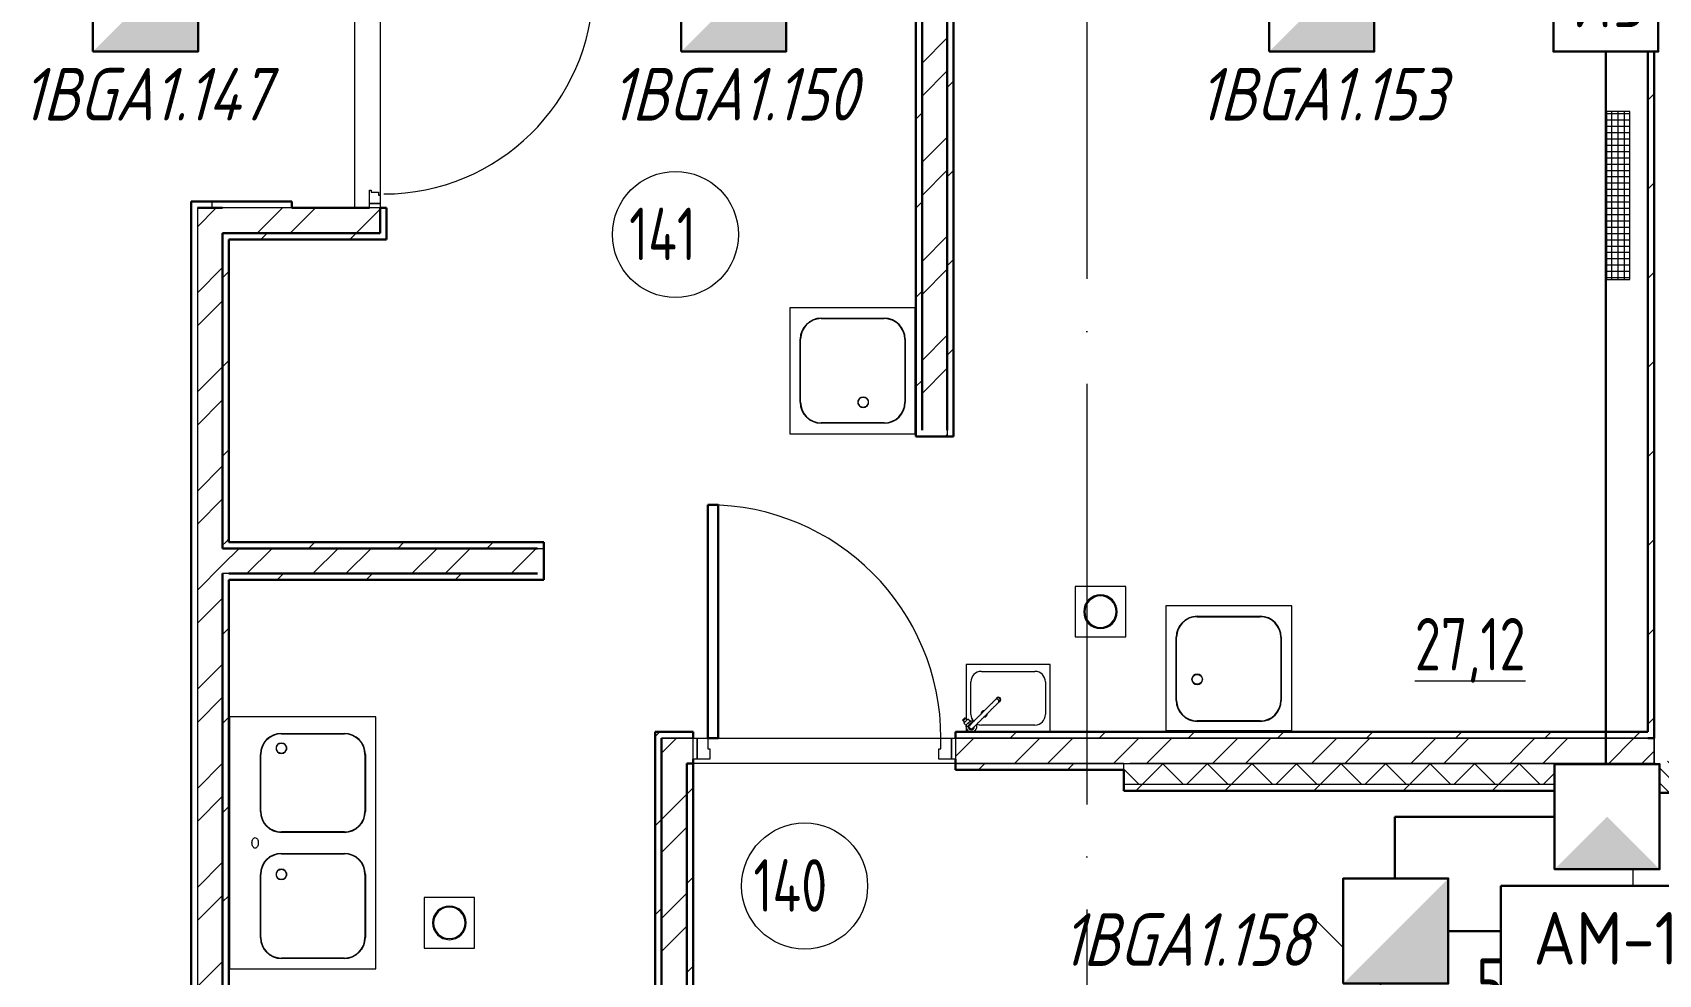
# Model space of a CAD drawing. Header units: millimetres. Extents: x -259793 to 1187961, y -549744 to 43070.
# Drawn here: x -12576 to -4835, y 21897 to 26378 of the extents above; entities that cross this region are included whole.
import ezdxf
from ezdxf.enums import TextEntityAlignment as Align

# ---------------------------------------------------------------- set-up
doc = ezdxf.new("R2010")
doc.units = ezdxf.units.MM
doc.linetypes.add('ADSK_Линия сетки', pattern=[25, 20, -2.5, 0, -2.5])
doc.linetypes.add('ADSK_Штриховая_ш2 п1_5', pattern=[4.5, 3, -1.5])
for name, color, linetype, lineweight in [('RC-Извещатели_охранные', 5, 'Continuous', 30), ('RC-Линии_связи-Адресные', 5, 'Continuous', 30), ('RC-Прочее_оборудование', 5, 'Continuous', 30), ('Двери', 252, 'Continuous', 9), ('лс', 5, 'Continuous', 30), ('Марки помещений', 252, 'Continuous', 20), ('Обобщенные модели', 252, 'Continuous', 18), ('Оборудование', 8, 'Continuous', 18), ('Оси', 252, 'Continuous', 9), ('Сантехника', 252, 'Continuous', 9), ('Стены внутренние', 7, 'Continuous', 18), ('Стены наружные', 7, 'Continuous', 18), ('Стены штриховка', 7, 'Continuous', 9)]:
    doc.layers.add(name, color=color, linetype=linetype, lineweight=lineweight)
doc.layers.add('RC-Позиционные_обозначения', color=7, linetype='Continuous')
doc.layers.add('Двери открывание', color=7, linetype='Continuous', lineweight=9, true_color=0xc0c0c0)
doc.styles.add('GOST Common_3', font='', dxfattribs={"height": 3.5})
doc.styles.add('ISOCPEUR', font='isocpeur.ttf', dxfattribs={"width": 0.9, "height": 350})
doc.styles.add('RubezhCAD', font='', dxfattribs={"oblique": 10})
doc.styles.get("Standard").update_dxf_attribs({"font": ''})
doc.styles.get('GOST Common_3').set_extended_font_data('GOST 2.304 type A')
doc.styles.get('RubezhCAD').set_extended_font_data('GOST type A')
doc.styles.get('Standard').set_extended_font_data('GOST type B')

# ---------------------------------------------------------------- blocks, each defined once
blk = doc.blocks.new('RC-UGO-IOZ-02')
at = {"layer": 'RC-Извещатели_охранные'}
blk.add_attdef('PSTN', text='', height=2.5, dxfattribs=at).set_placement((0.977, 2.603), align=Align.BOTTOM_LEFT)
blk.add_wipeout([(2.5, -2.5), (2.5, 2.5), (-2.5, 2.5), (-2.5, -2.5)]).dxf.layer = 'RC-Извещатели_охранные'
blk.add_wipeout([(-2.5, -2.5), (-2.5, 2.5), (2.5, 2.5), (2.5, -2.5)]).dxf.layer = 'RC-Извещатели_охранные'
h = blk.add_hatch(color=256, dxfattribs=at)
h.dxf.hatch_style = 1
h.paths.add_polyline_path([(2.5, -2.5), (2.5, 2.5), (0, 0), (-2.5, -2.5)])
blk.add_lwpolyline([(-2.5, -2.5), (2.5, -2.5), (2.5, 2.5), (-2.5, 2.5)], close=True, dxfattribs=at)
blk = doc.blocks.new('RC-UGO-IZ-01')
at = {"layer": 'RC-Прочее_оборудование'}
blk.add_point((2.5, 0), dxfattribs=at)
blk.add_attdef('PSTN', text='', height=2.5, dxfattribs=at).set_placement((5.664, 2.581), align=Align.BOTTOM_CENTER)
blk.add_wipeout([(2.493, -2.499), (-2.493, -2.499), (-2.493, 2.499), (2.493, 2.499)]).dxf.layer = 'RC-Прочее_оборудование'
blk.add_wipeout([(-2.493, -2.499), (-2.493, 2.499), (2.493, 2.499), (2.493, -2.499)]).dxf.layer = 'RC-Прочее_оборудование'
blk.add_lwpolyline([(-2.493, 2.499), (2.493, 2.499), (2.493, -2.499), (-2.493, -2.499), (-2.493, 2.499)], close=True, dxfattribs=at)
blk.add_lwpolyline([(-2.493, 2.499), (-2.487, 2.499)], dxfattribs=at)
blk.add_lwpolyline([(-2.493, 2.499), (-2.487, 2.499)], dxfattribs=at)
at = {"layer": 'RC-Прочее_оборудование', "ltscale": 100, "style": 'ISOCPEUR', "width": 0.9}
blk.add_text('ИЗ', height=2.5, dxfattribs=at).set_placement((0.145, -0.085), align=Align.MIDDLE)
blk = doc.blocks.new('RC-UGO-AM-01')
at = {"layer": 'RC-Прочее_оборудование'}
blk.add_point((0, 0), dxfattribs=at)
blk.add_attdef('PSTN', text='', height=2.5, dxfattribs=at).set_placement((2.323, 2.403), align=Align.BOTTOM_LEFT)
blk.add_wipeout([(4.993, 2.499), (4.993, -2.499), (-4.993, -2.499), (-4.987, 2.499)]).dxf.layer = 'RC-Прочее_оборудование'
blk.add_wipeout([(-4.993, -2.499), (-4.993, 2.499), (4.993, 2.499), (4.993, -2.499)]).dxf.layer = 'RC-Прочее_оборудование'
blk.add_lwpolyline([(-4.993, 2.499), (4.993, 2.499), (4.993, -2.499), (-4.993, -2.499), (-4.993, 2.499)], close=True, dxfattribs=at)
blk.add_lwpolyline([(-4.993, 2.499), (-4.987, 2.499)], dxfattribs=at)
blk.add_lwpolyline([(-4.993, 2.499), (-4.987, 2.499)], dxfattribs=at)
at = {"layer": 'RC-Прочее_оборудование', "ltscale": 100, "style": 'ISOCPEUR', "width": 0.9}
blk.add_text('АМ-1', height=2.5, dxfattribs=at).set_placement((0, 0), align=Align.MIDDLE)
blk = doc.blocks.new('RC-UGO-IOPPA-01')
at = {"layer": 'RC-Извещатели_охранные'}
blk.add_attdef('PSTN', text='', height=2.5, dxfattribs=at).set_placement((0.977, 2.603), align=Align.BOTTOM_LEFT)
blk.add_wipeout([(2.5, -2.5), (2.5, 2.5), (-2.5, 2.5), (-2.5, -2.5)]).dxf.layer = 'RC-Извещатели_охранные'
blk.add_wipeout([(-2.5, -2.5), (-2.5, 2.5), (2.5, 2.5), (2.5, -2.5)]).dxf.layer = 'RC-Извещатели_охранные'
h = blk.add_hatch(color=256, dxfattribs=at)
h.dxf.hatch_style = 1
h.paths.add_polyline_path([(2.5, -2.5), (2.5, 2.5), (0, 0)])
blk.add_lwpolyline([(-2.5, -2.5), (2.5, -2.5), (2.5, 2.5), (-2.5, 2.5)], close=True, dxfattribs=at)
blk = doc.blocks.new('1 этаж')
at = {"layer": 'Двери', "lineweight": 18, "true_color": 0x636466}
h = blk.add_hatch(dxfattribs=at)
h.set_pattern_fill('FP_2', color=251, angle=-90, style=0, pattern_type=2)
h.set_pattern_definition([(315, (-4580.8, 22276.27), (35.3553, 35.3553), [])])
h.paths.add_polyline_path([(-4855.8, 21391.3), (-4305.8, 21391.3), (-4305.8, 21541.3), (-4855.8, 21541.3)])
h.paths.add_polyline_path([(-4855.8, 22761.3), (-4305.8, 22761.3), (-4305.8, 22911.3), (-4855.8, 22911.3)])
at = {"layer": 'Оборудование', "lineweight": 9, "true_color": 0x636466}
h = blk.add_hatch(dxfattribs=at)
h.set_pattern_fill('FP_38', color=251, angle=90, style=0, pattern_type=2)
h.set_pattern_definition([(270, (-5026.697, 25602.598), (30, 3e-15), []), (2e-15, (-5026.697, 25602.598), (-8e-15, 30), [])])
h.paths.add_polyline_path([(-5058.1, 25202.6), (-4971.7, 25202.6), (-4971.7, 26002.6), (-5081.7, 26002.6), (-5081.7, 25202.6)])
at = {"layer": 'Двери', "color": 251, "true_color": 0x636466}
for p, q in [((-10970.8, 25628.3), (-10962.8, 25628.3)), ((-10970.8, 25564.3), (-10970.8, 25628.3)), ((-10962.8, 25628.3), (-10962.8, 25619.3)), ((-10970.8, 25564.3), (-10920.8, 25564.3)), ((-10970.8, 25544.3), (-10970.8, 25564.3)), ((-10920.8, 25564.3), (-10970.8, 25564.3)), ((-10962.8, 25619.3), (-10928.8, 25619.3)), ((-10928.8, 25619.3), (-10928.8, 25605.3)), ((-10928.8, 25605.3), (-10920.8, 25605.3)), ((-10920.8, 25605.3), (-10920.8, 25564.3)), ((-10920.8, 25564.3), (-10920.8, 25544.3)), ((-10920.8, 25544.3), (-10970.8, 25544.3)), ((-9430.8, 23021.3), (-9410.8, 23021.3)), ((-9430.8, 22921.3), (-9430.8, 23021.3)), ((-9410.8, 23021.3), (-9360.8, 23021.3)), ((-9410.8, 22921.3), (-9410.8, 23021.3)), ((-9410.8, 23021.3), (-9410.8, 22921.3)), ((-9360.8, 23021.3), (-9360.8, 22971.3)), ((-8250.8, 23021.3), (-8200.8, 23021.3)), ((-8250.8, 22971.3), (-8250.8, 23021.3)), ((-8200.8, 23021.3), (-8200.8, 22921.3)), ((-8200.8, 23021.3), (-8180.8, 23021.3)), ((-8200.8, 22921.3), (-8200.8, 23021.3)), ((-8180.8, 23021.3), (-8180.8, 22921.3)), ((-9410.8, 22921.3), (-9430.8, 22921.3)), ((-9350.8, 22921.3), (-9410.8, 22921.3)), ((-9360.8, 22971.3), (-9350.8, 22971.3)), ((-9350.8, 22971.3), (-9350.8, 22921.3)), ((-8260.8, 22971.3), (-8250.8, 22971.3)), ((-8260.8, 22921.3), (-8260.8, 22971.3)), ((-8200.8, 22921.3), (-8260.8, 22921.3)), ((-8180.8, 22921.3), (-8200.8, 22921.3))]:
    blk.add_line(p, q, dxfattribs=at)
at = {"layer": 'Двери', "color": 251, "lineweight": 30, "true_color": 0x636466}
for p, q in [((-9360.8, 24131.3), (-9310.8, 24131.3)), ((-9360.8, 23021.3), (-9360.8, 24131.3)), ((-9310.8, 24131.3), (-9310.8, 23021.3)), ((-9310.8, 23021.3), (-9360.8, 23021.3))]:
    blk.add_line(p, q, dxfattribs=at)
at = {"layer": 'Двери', "color": 251, "linetype": 'ADSK_Штриховая_ш2 п1_5', "true_color": 0x636466}
for p, q in [((-4855.8, 22911.3), (-4855.8, 22761.3)), ((-4855.8, 22761.3), (-4305.8, 22761.3))]:
    blk.add_line(p, q, dxfattribs=at)
at = {"layer": 'Двери', "color": 251, "true_color": 0x636466}
blk.add_arc((-9360.8, 23021.3), 1110, 0, 90, dxfattribs=at)
at = {"layer": 'Двери открывание', "color": 251, "true_color": 0x636466}
blk.add_arc((-10902.8, 26608.3), 998, 270, 358.96655, dxfattribs=at)
at = {"layer": 'Марки помещений', "color": 251, "true_color": 0x636466}
for centre in [(-9514.7, 25417.3), (-8899.7, 22318)]:
    blk.add_circle(centre, 300, dxfattribs=at)
at = {"layer": 'Обобщенные модели', "color": 251, "lineweight": 9, "true_color": 0x636466}
for p, q in [((-8644.6, 24611.9), (-8644.6, 24626.6)), ((-8644.2, 24627.5), (-8635.9, 24638.9)), ((-8634.9, 24639.7), (-8620.8, 24644.3)), ((-8620.8, 24644.3), (-8606.7, 24639.7)), ((-8605.7, 24638.9), (-8597.4, 24627.5)), ((-8597, 24626.6), (-8597, 24611.9)), ((-8635.9, 24599.6), (-8644.2, 24611.1)), ((-8620.8, 24594.3), (-8634.9, 24598.9)), ((-8606.7, 24598.9), (-8620.8, 24594.3)), ((-8597.4, 24611.1), (-8605.7, 24599.6)), ((-7055.8, 23301.3), (-7051.2, 23315.4)), ((-7051.2, 23287.2), (-7055.8, 23301.3)), ((-7050.4, 23316.4), (-7039, 23324.7)), ((-7038.2, 23325), (-7023.4, 23325)), ((-7022.6, 23324.7), (-7011.2, 23316.4)), ((-7010.4, 23315.4), (-7005.8, 23301.3)), ((-7005.8, 23301.3), (-7010.4, 23287.2)), ((-7039, 23277.8), (-7050.4, 23286.1)), ((-7023.4, 23277.5), (-7038.2, 23277.5)), ((-7011.2, 23286.1), (-7022.6, 23277.8)), ((-11414.2, 22981.5), (-11405.9, 22992.9)), ((-11404.9, 22993.7), (-11390.8, 22998.3)), ((-11390.8, 22998.3), (-11376.7, 22993.7)), ((-11375.7, 22992.9), (-11367.4, 22981.5)), ((-11414.6, 22965.9), (-11414.6, 22980.6)), ((-11405.9, 22953.6), (-11414.2, 22965.1)), ((-11390.8, 22948.3), (-11404.9, 22952.9)), ((-11376.7, 22952.9), (-11390.8, 22948.3)), ((-11367.4, 22965.1), (-11375.7, 22953.6)), ((-11367, 22980.6), (-11367, 22965.9)), ((-11414.6, 22365.9), (-11414.6, 22380.6)), ((-11414.2, 22381.5), (-11405.9, 22392.9)), ((-11404.9, 22393.7), (-11390.8, 22398.3)), ((-11390.8, 22398.3), (-11376.7, 22393.7)), ((-11375.7, 22392.9), (-11367.4, 22381.5)), ((-11367, 22380.6), (-11367, 22365.9)), ((-11405.9, 22353.6), (-11414.2, 22365.1)), ((-11390.8, 22348.3), (-11404.9, 22352.9)), ((-11376.7, 22352.9), (-11390.8, 22348.3)), ((-11367.4, 22365.1), (-11375.7, 22353.6))]:
    blk.add_line(p, q, dxfattribs=at)
for start, end in [(188.02547, 195), (188.02547, 195), (188.02547, 195), (75, 81.97453), (75, 81.97453), (75, 81.97453), (8.02547, 14.47293), (8.02547, 14.47293), (8.02547, 14.47293), (221.18971, 228.81029), (221.18971, 228.81029), (221.18971, 228.81029), (255, 261.97453), (255, 261.97453), (255, 261.97453), (294.66479, 300), (294.66479, 300), (294.66479, 300), (330, 335.33521), (330, 335.33521), (330, 335.33521)]:
    blk.add_arc((-8105.8, 23076.3), 25, start, end, dxfattribs=at)
at = {"layer": 'Оборудование', "color": 251, "true_color": 0x636466}
for p, q in [((-5081.7, 26002.6), (-5081.7, 25202.6)), ((-4971.7, 26002.6), (-5081.7, 26002.6)), ((-4971.7, 25202.6), (-4971.7, 26002.6)), ((-5081.7, 25202.6), (-4971.7, 25202.6)), ((-5810.8, 21501.3), (-6468.4, 22158.9))]:
    blk.add_line(p, q, dxfattribs=at)
at = {"layer": 'Оси', "color": 251, "linetype": 'ADSK_Линия сетки', "ltscale": 100, "true_color": 0x636466}
for p, q in [((-7555.8, 32206.9), (-7555.8, 10956.3)), ((-4855.8, 32206.9), (-4855.8, 10956.3))]:
    blk.add_line(p, q, dxfattribs=at)
at = {"layer": 'Сантехника', "color": 251, "true_color": 0x636466}
for p, q in [((-8970.8, 25069.3), (-8970.8, 24469.3)), ((-8375.8, 25069.3), (-8970.8, 25069.3)), ((-8820.8, 25019.3), (-8520.8, 25019.3)), ((-8820.8, 25017.3), (-8520.8, 25017.3)), ((-8375.8, 25069.3), (-8375.8, 24469.3)), ((-8375.8, 25069.3), (-8370.8, 25069.3)), ((-8920.8, 24619.3), (-8920.8, 24919.3)), ((-8918.8, 24619.3), (-8918.8, 24919.3)), ((-8422.8, 24919.3), (-8422.8, 24619.3)), ((-8420.8, 24919.3), (-8420.8, 24619.3)), ((-8970.8, 24469.3), (-8375.8, 24469.3)), ((-8520.8, 24521.3), (-8820.8, 24521.3)), ((-8520.8, 24519.3), (-8820.8, 24519.3)), ((-8370.8, 24469.3), (-8375.8, 24469.3)), ((-7371.2, 23742.8), (-7611.2, 23742.8)), ((-7611.2, 23742.8), (-7611.2, 23502.8)), ((-7371.2, 23502.8), (-7371.2, 23742.8)), ((-6580.8, 23651.3), (-7180.8, 23651.3)), ((-7180.8, 23651.3), (-7180.8, 23056.3)), ((-6580.8, 23056.3), (-6580.8, 23651.3)), ((-7030.8, 23601.3), (-6730.8, 23601.3)), ((-7030.8, 23599.3), (-6730.8, 23599.3)), ((-7611.2, 23502.8), (-7371.2, 23502.8)), ((-7130.8, 23201.3), (-7130.8, 23501.3)), ((-7128.8, 23201.3), (-7128.8, 23501.3)), ((-6632.8, 23501.3), (-6632.8, 23201.3)), ((-6630.8, 23501.3), (-6630.8, 23201.3)), ((-7730.8, 23371.3), (-8130.8, 23371.3)), ((-8130.8, 23371.3), (-8130.8, 23112.2)), ((-8058.3, 23338.8), (-7803.3, 23338.8)), ((-7730.8, 23051.3), (-7730.8, 23371.3)), ((-8108.3, 23133.8), (-8108.3, 23288.8)), ((-7753.3, 23288.8), (-7753.3, 23133.8)), ((-7985.7, 23210.5), (-7991.8, 23204.4)), ((-7984.4, 23213.1), (-7986.2, 23211.2)), ((-7977.7, 23190.2), (-7971.6, 23196.4)), ((-7970.8, 23195.8), (-7969, 23197.7)), ((-11640.8, 23123.3), (-11635.8, 23123.3)), ((-10940.8, 23123.3), (-11635.8, 23123.3)), ((-11635.8, 21923.3), (-11635.8, 23123.3)), ((-10940.8, 21923.3), (-10940.8, 23123.3)), ((-8147.7, 23106.8), (-8136.4, 23118.2)), ((-8146.8, 23105.9), (-8147.7, 23106.8)), ((-8135.7, 23117.5), (-8147, 23106.1)), ((-8144.7, 23103.9), (-8147, 23106.1)), ((-8145.4, 23103.2), (-8144.6, 23104)), ((-8145.4, 23103.2), (-8138.3, 23096.1)), ((-8133.4, 23115.2), (-8144.7, 23103.9)), ((-8141.8, 23092.5), (-8131.9, 23102.4)), ((-8141.8, 23092.5), (-8131.9, 23082.6)), ((-8136.4, 23118.2), (-8135.5, 23117.3)), ((-8135.7, 23117.5), (-8133.4, 23115.2)), ((-8133.6, 23115), (-8132.7, 23115.9)), ((-8125.6, 23108.7), (-8132.7, 23115.9)), ((-8131.9, 23102.4), (-8122, 23112.3)), ((-8131.9, 23082.6), (-8122, 23092.5)), ((-8131.2, 23083.3), (-8118.4, 23070.4)), ((-8130.8, 23075.8), (-8130.8, 23051.3)), ((-8112.1, 23102.4), (-8122, 23112.3)), ((-8122, 23092.5), (-8112.1, 23102.4)), ((-8103.6, 23092.5), (-8112.8, 23101.7)), ((-7803.3, 23083.8), (-8058.3, 23083.8)), ((-6730.8, 23103.3), (-7030.8, 23103.3)), ((-6730.8, 23101.3), (-7030.8, 23101.3)), ((-11390.8, 23044), (-11090.8, 23044)), ((-11390.8, 23042), (-11090.8, 23042)), ((-6580.8, 23056.3), (-7180.8, 23056.3)), ((-7180.8, 23051.3), (-7180.8, 23056.3)), ((-6580.8, 23056.3), (-6580.8, 23051.3)), ((-11490.8, 22673.3), (-11490.8, 22944)), ((-11488.8, 22673.3), (-11488.8, 22944)), ((-10992.8, 22944), (-10992.8, 22673.3)), ((-10990.8, 22944), (-10990.8, 22673.3)), ((-11090.8, 22575.3), (-11390.8, 22575.3)), ((-11090.8, 22573.3), (-11390.8, 22573.3)), ((-11390.8, 22473.3), (-11090.8, 22473.3)), ((-11390.8, 22471.3), (-11090.8, 22471.3)), ((-11490.8, 22073.3), (-11490.8, 22373.3)), ((-11488.8, 22073.3), (-11488.8, 22373.3)), ((-10992.8, 22373.3), (-10992.8, 22073.3)), ((-10990.8, 22373.3), (-10990.8, 22073.3)), ((-10470.8, 22262.8), (-10710.8, 22262.8)), ((-10710.8, 22262.8), (-10710.8, 22022.8)), ((-10470.8, 22022.8), (-10470.8, 22262.8)), ((-10710.8, 22022.8), (-10470.8, 22022.8)), ((-11635.8, 21923.3), (-11640.8, 21923.3)), ((-11635.8, 21923.3), (-10940.8, 21923.3)), ((-11090.8, 21975.3), (-11390.8, 21975.3)), ((-11090.8, 21973.3), (-11390.8, 21973.3))]:
    blk.add_line(p, q, dxfattribs=at)
at = {"layer": 'Сантехника', "color": 251, "true_color": 0x636466, "flags": 128}
for points in [[(-7991.8, 23204.4), (-7992.3, 23204), (-7992.8, 23203.4), (-7993.4, 23202.8), (-7994.1, 23202.1), (-7994.9, 23201.3), (-7995.8, 23200.4), (-7996.8, 23199.4), (-7997.8, 23198.4), (-7999, 23197.2), (-8000.2, 23196), (-8001.6, 23194.6), (-8003, 23193.2), (-8004.5, 23191.8), (-8006, 23190.2), (-8007.6, 23188.6), (-8009.3, 23186.9), (-8011.1, 23185.1), (-8013, 23183.3), (-8014.9, 23181.4), (-8016.8, 23179.4), (-8018.8, 23177.4), (-8020.9, 23175.3), (-8023, 23173.2), (-8025.2, 23171), (-8027.4, 23168.8), (-8029.6, 23166.6), (-8031.9, 23164.3), (-8034.2, 23162), (-8036.6, 23159.6), (-8038.9, 23157.3), (-8041.3, 23154.9), (-8043.7, 23152.5), (-8046.2, 23150.1), (-8048.6, 23147.6), (-8051, 23145.2), (-8053.5, 23142.8), (-8055.9, 23140.3), (-8058.3, 23137.9), (-8060.7, 23135.5), (-8063.1, 23133.1), (-8065.5, 23130.7), (-8067.9, 23128.3), (-8070.2, 23126), (-8072.5, 23123.7), (-8074.8, 23121.4), (-8077, 23119.2), (-8079.2, 23117), (-8081.4, 23114.8), (-8083.5, 23112.7), (-8085.6, 23110.7), (-8087.6, 23108.6), (-8089.5, 23106.7), (-8091.4, 23104.8), (-8093.2, 23103), (-8095, 23101.2), (-8096.7, 23099.5), (-8098.3, 23097.9), (-8099.8, 23096.4), (-8101.3, 23094.9), (-8102.7, 23093.5), (-8104, 23092.2), (-8105.2, 23091), (-8106.4, 23089.9), (-8107.4, 23088.8), (-8108.4, 23087.8), (-8109.2, 23087), (-8110, 23086.2), (-8110.7, 23085.5), (-8111.3, 23084.9), (-8111.8, 23084.4), (-8112.2, 23084), (-8112.5, 23083.7), (-8112.7, 23083.5), (-8112.9, 23083.4), (-8112.9, 23083.3)], [(-8098.7, 23069.2), (-8098.7, 23069.2), (-8098.5, 23069.4), (-8098.3, 23069.6), (-8098, 23070), (-8097.5, 23070.4), (-8097, 23070.9), (-8096.4, 23071.6), (-8095.6, 23072.3), (-8094.8, 23073.1), (-8093.9, 23074), (-8092.9, 23075), (-8091.9, 23076.1), (-8090.7, 23077.2), (-8089.4, 23078.5), (-8088.1, 23079.8), (-8086.7, 23081.2), (-8085.2, 23082.7), (-8083.6, 23084.3), (-8082, 23086), (-8080.3, 23087.7), (-8078.5, 23089.4), (-8076.6, 23091.3), (-8074.7, 23093.2), (-8072.8, 23095.2), (-8070.7, 23097.2), (-8068.7, 23099.3), (-8066.5, 23101.4), (-8064.4, 23103.6), (-8062.2, 23105.8), (-8059.9, 23108), (-8057.6, 23110.3), (-8055.3, 23112.6), (-8053, 23115), (-8050.6, 23117.3), (-8048.2, 23119.7), (-8045.8, 23122.1), (-8043.4, 23124.6), (-8040.9, 23127), (-8038.5, 23129.4), (-8036.1, 23131.9), (-8033.6, 23134.3), (-8031.2, 23136.7), (-8028.8, 23139.1), (-8026.4, 23141.5), (-8024, 23143.9), (-8021.7, 23146.3), (-8019.3, 23148.6), (-8017, 23150.9), (-8014.7, 23153.2), (-8012.5, 23155.4), (-8010.3, 23157.6), (-8008.2, 23159.8), (-8006.1, 23161.9), (-8004, 23163.9), (-8002, 23165.9), (-8000.1, 23167.8), (-7998.2, 23169.7), (-7996.4, 23171.5), (-7994.6, 23173.3), (-7993, 23175), (-7991.3, 23176.6), (-7989.8, 23178.1), (-7988.4, 23179.6), (-7987, 23181), (-7985.7, 23182.2), (-7984.5, 23183.5), (-7983.3, 23184.6), (-7982.3, 23185.6), (-7981.3, 23186.6), (-7980.5, 23187.4), (-7979.7, 23188.2), (-7979, 23188.9), (-7978.5, 23189.5), (-7978, 23190), (-7977.7, 23190.2)], [(-11515.8, 22498.3), (-11518.7, 22498.7), (-11521.5, 22500.2), (-11524.1, 22502.5), (-11526.4, 22505.6), (-11528.3, 22509.4), (-11529.7, 22513.7), (-11530.5, 22518.4), (-11530.8, 22523.3), (-11530.5, 22528.1), (-11529.7, 22532.8), (-11528.3, 22537.2), (-11526.4, 22540.9), (-11524.1, 22544.1), (-11521.5, 22546.4), (-11518.7, 22547.8), (-11515.8, 22548.3)], [(-11515.8, 22548.3), (-11512.9, 22547.8), (-11510.1, 22546.4), (-11507.5, 22544.1), (-11505.2, 22540.9), (-11503.3, 22537.2), (-11501.9, 22532.8), (-11501.1, 22528.1), (-11500.8, 22523.3), (-11501.1, 22518.4), (-11501.9, 22513.7), (-11503.3, 22509.4), (-11505.2, 22505.6), (-11507.5, 22502.5), (-11510.1, 22500.2), (-11512.9, 22498.7), (-11515.8, 22498.3)]]:
    blk.add_lwpolyline(points, dxfattribs=at)
at = {"layer": 'Сантехника', "color": 251, "true_color": 0x636466}
for centre, radius, start, end in [((-8820.8, 24919.3), 100, 90, 180), ((-8820.8, 24919.3), 98, 90, 180), ((-8520.8, 24919.3), 100, 0, 90), ((-8520.8, 24919.3), 98, 0, 90), ((-8820.8, 24619.3), 100, 180, 270), ((-8820.8, 24619.3), 98, 180, 270), ((-8620.8, 24619.3), 25, 90, 270), ((-8620.8, 24619.3), 25, 270, 90), ((-8520.8, 24619.3), 100, 270, 0), ((-8520.8, 24619.3), 98, 270, 0), ((-7491.2, 23622.8), 80, 0, 180), ((-7491.2, 23622.8), 75, 0, 180), ((-7491.2, 23622.8), 75, 109.97124, 115.02876), ((-7491.2, 23622.8), 75, 64.97124, 70.02876), ((-7491.2, 23622.8), 80, 180, 0), ((-7491.2, 23622.8), 75, 180, 0), ((-7491.2, 23622.8), 75, 154.97124, 160.02876), ((-7491.2, 23622.8), 75, 19.97124, 25.02876), ((-7491.2, 23622.8), 75, 199.97124, 205.02876), ((-7491.2, 23622.8), 75, 244.97124, 250.02876), ((-7491.2, 23622.8), 75, 289.97124, 295.02876), ((-7491.2, 23622.8), 75, 334.97124, 340.02876), ((-7030.8, 23501.3), 100, 90, 180), ((-7030.8, 23501.3), 98, 90, 180), ((-6730.8, 23501.3), 100, 0, 90), ((-6730.8, 23501.3), 98, 0, 90), ((-8058.3, 23288.8), 50, 90, 180), ((-7803.3, 23288.8), 50, 0, 90), ((-7030.8, 23301.3), 25, 0, 180), ((-7030.8, 23301.3), 25, 180, 0), ((-8044.9, 23137.2), 15, 90, 187.38594), ((-8044.9, 23137.2), 15, 82.28038, 90), ((-7030.8, 23201.3), 100, 180, 270), ((-7030.8, 23201.3), 98, 180, 270), ((-6730.8, 23201.3), 100, 270, 0), ((-6730.8, 23201.3), 98, 270, 0), ((-8105.8, 23076.3), 26, 165.62343, 268.71297), ((-8105.8, 23076.3), 15, 135, 315), ((-8105.8, 23076.3), 12.5, 135, 315), ((-8105.8, 23076.3), 15, 90, 135), ((-8105.8, 23076.3), 10, 123.51956, 165), ((-8105.8, 23076.3), 12.5, 102.92827, 135), ((-8105.8, 23076.3), 10, 210, 225), ((-8105.8, 23076.3), 10, 225, 240), ((-8105.8, 23076.3), 26, 68.08273, 104.37657), ((-8058.3, 23133.8), 50, 180, 221.80584), ((-8105.8, 23076.3), 10, 285, 326.48044), ((-8105.8, 23076.3), 12.5, 315, 347.07173), ((-8105.8, 23076.3), 15, 315, 0), ((-8105.8, 23076.3), 26, 315, 21.91727), ((-8058.3, 23133.8), 50, 244.8556, 270), ((-8044.9, 23137.2), 15, 262.61483, 270), ((-8044.9, 23137.2), 15, 270, 7.71773), ((-7803.3, 23133.8), 50, 270, 0), ((-11390.8, 22944), 100, 90, 180), ((-11390.8, 22944), 98, 90, 180), ((-11390.8, 22973.3), 25, 90, 270), ((-11390.8, 22973.3), 25, 270, 90), ((-11090.8, 22944), 100, 0, 90), ((-11090.8, 22944), 98, 0, 90), ((-8105.8, 23076.3), 26, 282.54467, 315), ((-11390.8, 22673.3), 100, 180, 270), ((-11390.8, 22673.3), 98, 180, 270), ((-11090.8, 22673.3), 100, 270, 0), ((-11090.8, 22673.3), 98, 270, 0), ((-11390.8, 22373.3), 100, 90, 180), ((-11390.8, 22373.3), 98, 90, 180), ((-11090.8, 22373.3), 100, 0, 90), ((-11090.8, 22373.3), 98, 0, 90), ((-11390.8, 22373.3), 25, 90, 270), ((-11390.8, 22373.3), 25, 270, 90), ((-10590.8, 22142.8), 80, 0, 180), ((-10590.8, 22142.8), 75, 0, 180), ((-10590.8, 22142.8), 80, 180, 0), ((-10590.8, 22142.8), 75, 180, 0), ((-10590.8, 22142.8), 75, 154.97124, 160.02876), ((-10590.8, 22142.8), 75, 109.97124, 115.02876), ((-10590.8, 22142.8), 75, 64.97124, 70.02876), ((-10590.8, 22142.8), 75, 19.97124, 25.02876), ((-11390.8, 22073.3), 100, 180, 270), ((-11390.8, 22073.3), 98, 180, 270), ((-11090.8, 22073.3), 100, 270, 0), ((-11090.8, 22073.3), 98, 270, 0), ((-10590.8, 22142.8), 75, 199.97124, 205.02876), ((-10590.8, 22142.8), 75, 244.97124, 250.02876), ((-10590.8, 22142.8), 75, 289.97124, 295.02876), ((-10590.8, 22142.8), 75, 334.97124, 340.02876)]:
    blk.add_arc(centre, radius, start, end, dxfattribs=at)
for centre, major_axis, start_param, end_param in [((-7978.5, 23203.5), (-7.7, 7.7), 5.513272, 6.680258), ((-7978.6, 23203.4), (-7.07, 7.07), 5.517864, 6.477608), ((-7976.7, 23205.4), (-7.7, 7.7), 4.712389, 6.673869), ((-7978.6, 23203.4), (-7.07, 7.07), 4.974188, 5.497787), ((-7978.5, 23203.5), (-7.7, 7.7), 2.744374, 3.91149), ((-7978.6, 23203.4), (-7.07, 7.07), 4.712389, 4.954111), ((-7978.5, 23203.5), (-7.7, 7.7), 4.712389, 4.975198), ((-7978.6, 23203.4), (-7.07, 7.07), 2.94697, 3.906913), ((-7976.7, 23205.4), (-7.7, 7.7), 2.750806, 4.712389), ((-7978.6, 23203.4), (-7.07, 7.07), 4.470667, 4.712389), ((-7978.5, 23203.5), (-7.7, 7.7), 4.449578, 4.712389), ((-7978.6, 23203.4), (-7.07, 7.07), 3.926991, 4.45059)]:
    blk.add_ellipse(centre, major_axis=major_axis, ratio=0.971547, start_param=start_param, end_param=end_param, dxfattribs=at)
for points, knots in [([(-7977.8, 23204.2), (-7978.7, 23205.1), (-7980.6, 23206.4), (-7984, 23207.4), (-7987.5, 23207.1), (-7990.6, 23205.6), (-7992.7, 23203.6), (-7993.5, 23202.1), (-7993.8, 23201.6)], [-1, -1, -1, -1, -0.8888889, -0.7777778, -0.6666667, -0.5555556, -0.4444444, -0.3898544, -0.3898544, -0.3898544, -0.3898544]), ([(-7980.5, 23188.3), (-7980, 23188.5), (-7978.5, 23189.4), (-7976.4, 23191.4), (-7975, 23194.6), (-7974.7, 23198.1), (-7975.6, 23201.5), (-7977, 23203.4), (-7977.8, 23204.2)], [-0.6102501, -0.6102501, -0.6102501, -0.6102501, -0.5555556, -0.4444444, -0.3333333, -0.2222222, -0.1111111, 0, 0, 0, 0])]:
    blk.add_open_spline(points, degree=3, knots=knots, dxfattribs=at)
at = {"layer": 'Стены внутренние', "color": 251, "lineweight": 30, "true_color": 0x636466}
for p, q in [((-4855.8, 26856.3), (-4855.8, 23021.3)), ((-4985.8, 22801.3), (-4955.8, 22801.3)), ((-4955.8, 22761.3), (-4305.8, 22761.3))]:
    blk.add_line(p, q, dxfattribs=at)
at = {"layer": 'Стены внутренние', "color": 251, "linetype": 'Continuous', "lineweight": 9, "true_color": 0x636466}
for p, q in [((-7307.5, 22801.3), (-7380.8, 22874.6)), ((-7293.2, 22801.3), (-7193.2, 22901.3)), ((-7095.4, 22801.3), (-7195.4, 22901.3)), ((-7081.1, 22801.3), (-6981.1, 22901.3)), ((-6883.3, 22801.3), (-6983.3, 22901.3)), ((-6869, 22801.3), (-6769, 22901.3)), ((-6671.1, 22801.3), (-6771.1, 22901.3)), ((-6656.8, 22801.3), (-6556.8, 22901.3)), ((-6459, 22801.3), (-6559, 22901.3)), ((-6444.7, 22801.3), (-6344.7, 22901.3)), ((-6246.9, 22801.3), (-6346.9, 22901.3)), ((-6232.6, 22801.3), (-6132.6, 22901.3)), ((-6034.7, 22801.3), (-6134.7, 22901.3)), ((-6020.4, 22801.3), (-5920.4, 22901.3)), ((-5822.6, 22801.3), (-5922.6, 22901.3)), ((-5808.3, 22801.3), (-5708.3, 22901.3)), ((-5610.5, 22801.3), (-5710.5, 22901.3)), ((-5596.2, 22801.3), (-5496.2, 22901.3)), ((-5398.3, 22801.3), (-5498.3, 22901.3)), ((-5384, 22801.3), (-5284, 22901.3)), ((-5186.2, 22801.3), (-5286.2, 22901.3)), ((-5171.9, 22801.3), (-5071.9, 22901.3)), ((-4974.1, 22801.3), (-5074.1, 22901.3)), ((-4959.8, 22801.3), (-4859.8, 22901.3)), ((-4855.8, 22895.1), (-4861.9, 22901.3)), ((-4934.1, 22761.3), (-4955.8, 22783))]:
    blk.add_line(p, q, dxfattribs=at)
at = {"layer": 'Стены внутренние', "color": 251, "true_color": 0x636466}
for p, q in [((-4855.8, 22761.3), (-4855.8, 22901.3)), ((-4955.8, 21541.3), (-4955.8, 22761.3))]:
    blk.add_line(p, q, dxfattribs=at)
at = {"layer": 'Стены наружные', "color": 251, "lineweight": 30, "true_color": 0x636466}
for p, q in [((-8370.8, 26826.3), (-8370.8, 24456.3)), ((-8340.8, 26856.3), (-8340.8, 24486.3)), ((-8220.8, 24486.3), (-8220.8, 26856.3)), ((-8190.8, 24456.3), (-8190.8, 26826.3)), ((-4885.8, 26826.3), (-4885.8, 23051.3)), ((-11820.8, 25574.3), (-11820.8, 21201.3)), ((-11340.8, 25574.3), (-11820.8, 25574.3)), ((-11340.8, 25544.3), (-11340.8, 25574.3)), ((-11670.8, 25544.3), (-11790.8, 25544.3)), ((-10970.8, 25544.3), (-11340.8, 25544.3)), ((-10920.8, 25424.3), (-10920.8, 25544.3)), ((-10890.8, 25544.3), (-10920.8, 25544.3)), ((-10890.8, 25394.3), (-10890.8, 25544.3)), ((-11670.8, 23924.3), (-11670.8, 25424.3)), ((-11670.8, 25424.3), (-10920.8, 25424.3)), ((-11640.8, 23954.3), (-11640.8, 25394.3)), ((-11640.8, 25394.3), (-10890.8, 25394.3)), ((-8370.8, 24456.3), (-8190.8, 24456.3)), ((-10170.8, 23924.3), (-11670.8, 23924.3)), ((-10140.8, 23954.3), (-11640.8, 23954.3)), ((-10140.8, 23774.3), (-10140.8, 23954.3)), ((-11670.8, 21351.3), (-11670.8, 23804.3)), ((-11640.8, 23804.3), (-10170.8, 23804.3)), ((-11640.8, 21381.3), (-11640.8, 23774.3)), ((-11640.8, 23774.3), (-10140.8, 23774.3)), ((-9430.8, 23051.3), (-9610.8, 23051.3)), ((-9610.8, 23051.3), (-9610.8, 21381.3)), ((-9580.8, 21351.3), (-9580.8, 23021.3)), ((-9430.8, 23021.3), (-9430.8, 23051.3)), ((-4885.8, 23051.3), (-8180.8, 23051.3)), ((-8180.8, 23051.3), (-8180.8, 23021.3)), ((-4885.8, 23021.3), (-4855.8, 23021.3)), ((-9430.8, 22901.3), (-9430.8, 22921.3)), ((-8180.8, 22921.3), (-8180.8, 22901.3)), ((-9460.8, 22901.3), (-9430.8, 22901.3)), ((-9460.8, 22901.3), (-9460.8, 21351.3)), ((-9430.8, 22901.3), (-9460.8, 22901.3)), ((-9430.8, 21331.3), (-9430.8, 22901.3)), ((-8180.8, 22901.3), (-8180.8, 22871.3)), ((-8180.8, 22871.3), (-7380.8, 22871.3)), ((-7380.8, 22871.3), (-7380.8, 22771.3)), ((-7380.8, 22771.3), (-4985.8, 22771.3)), ((-4985.8, 22771.3), (-4985.8, 22761.3)), ((-4985.8, 22761.3), (-4955.8, 22761.3))]:
    blk.add_line(p, q, dxfattribs=at)
at = {"layer": 'Стены наружные', "color": 251, "true_color": 0x636466}
for p, q in [((-11040.8, 25544.3), (-11040.8, 26674.3)), ((-10920.8, 26613.3), (-10920.8, 25605.3)), ((-9310.8, 23021.3), (-8250.8, 23021.3)), ((-4855.8, 22901.3), (-4855.8, 23021.3)), ((-8180.8, 22901.3), (-9430.8, 22901.3))]:
    blk.add_line(p, q, dxfattribs=at)
at = {"layer": 'Стены наружные', "color": 251, "linetype": 'Continuous', "lineweight": 9, "true_color": 0x636466}
for p, q in [((-8340.8, 26232.3), (-8220.8, 26352.3)), ((-8340.8, 26075.2), (-8220.8, 26195.2)), ((-8220.8, 26116.3), (-8190.8, 26146.3)), ((-4885.8, 26057.2), (-4855.8, 26087.2)), ((-8370.8, 25966.3), (-8340.8, 25996.3)), ((-8340.8, 25760.9), (-8220.8, 25880.9)), ((-8340.8, 25603.7), (-8220.8, 25723.7)), ((-8220.8, 25692.1), (-8190.8, 25722.1)), ((-4885.8, 25633), (-4855.8, 25663)), ((-11719.8, 25544.3), (-11719.8, 25574.3)), ((-8370.8, 25542.1), (-8340.8, 25572.1)), ((-11790.8, 25454), (-11700.5, 25544.3)), ((-11506.2, 25424.3), (-11386.2, 25544.3)), ((-11349, 25424.3), (-11229, 25544.3)), ((-11034.7, 25424.3), (-10920.8, 25538.2)), ((-10920.8, 25537.7), (-10914.2, 25544.3)), ((-11488.5, 25394.3), (-11458.5, 25424.3)), ((-11064.2, 25394.3), (-11034.2, 25424.3)), ((-8340.8, 25289.4), (-8220.8, 25409.4)), ((-11790.8, 25139.7), (-11670.8, 25259.7)), ((-11670.8, 25211.9), (-11640.8, 25241.9)), ((-8340.8, 25132.3), (-8220.8, 25252.3)), ((-8220.8, 25267.8), (-8190.8, 25297.8)), ((-4885.8, 25208.7), (-4855.8, 25238.7)), ((-11790.8, 24982.5), (-11670.8, 25102.5)), ((-8370.8, 25117.8), (-8340.8, 25147.8)), ((-8340.8, 24817.9), (-8220.8, 24937.9)), ((-8220.8, 24843.6), (-8190.8, 24873.6)), ((-11790.8, 24668.2), (-11670.8, 24788.2)), ((-11670.8, 24787.7), (-11640.8, 24817.7)), ((-8340.8, 24660.8), (-8220.8, 24780.8)), ((-4885.8, 24784.4), (-4855.8, 24814.4)), ((-8370.8, 24693.6), (-8340.8, 24723.6)), ((-11790.8, 24511), (-11670.8, 24631)), ((-8231, 24456.3), (-8220.8, 24466.5)), ((-11670.8, 24363.4), (-11640.8, 24393.4)), ((-4885.8, 24360.2), (-4855.8, 24390.2)), ((-11790.8, 24196.7), (-11670.8, 24316.7)), ((-11790.8, 24039.6), (-11670.8, 24159.6)), ((-11670.8, 23939.1), (-11655.7, 23954.3)), ((-11670.8, 23845.3), (-11591.8, 23924.3)), ((-11655.7, 23954.3), (-11640.8, 23969.1)), ((-11554.6, 23804.3), (-11434.6, 23924.3)), ((-11261.4, 23924.3), (-11231.4, 23954.3)), ((-11240.3, 23804.3), (-11120.3, 23924.3)), ((-11083.2, 23804.3), (-10963.2, 23924.3)), ((-10837.1, 23924.3), (-10807.1, 23954.3)), ((-10768.9, 23804.3), (-10648.9, 23924.3)), ((-10611.7, 23804.3), (-10491.7, 23924.3)), ((-10412.9, 23924.3), (-10382.9, 23954.3)), ((-10297.4, 23804.3), (-10177.4, 23924.3)), ((-4885.8, 23935.9), (-4855.8, 23965.9)), ((-11790.8, 23725.3), (-11670.8, 23845.3)), ((-11411.4, 23774.3), (-11381.4, 23804.3)), ((-10987.1, 23774.3), (-10957.1, 23804.3)), ((-10562.9, 23774.3), (-10532.9, 23804.3)), ((-11790.8, 23568.1), (-11670.8, 23688.1)), ((-11670.8, 23514.9), (-11640.8, 23544.9)), ((-4885.8, 23511.6), (-4855.8, 23541.6)), ((-11790.8, 23253.8), (-11670.8, 23373.8)), ((-11790.8, 23096.6), (-11670.8, 23216.6)), ((-11670.8, 23090.6), (-11640.8, 23120.6)), ((-4885.8, 23087.4), (-4855.8, 23117.4)), ((-9610.8, 23029.3), (-9588.8, 23051.3)), ((-9580.8, 22949.3), (-9508.9, 23021.3)), ((-8180.8, 22934.9), (-8094.5, 23021.3)), ((-7921.8, 23021.3), (-7891.8, 23051.3)), ((-7900.2, 22901.3), (-7780.2, 23021.3)), ((-7743, 22901.3), (-7623, 23021.3)), ((-7497.5, 23021.3), (-7467.5, 23051.3)), ((-7428.7, 22901.3), (-7308.7, 23021.3)), ((-7271.5, 22901.3), (-7151.5, 23021.3)), ((-7073.2, 23021.3), (-7043.2, 23051.3)), ((-6957.2, 22901.3), (-6837.2, 23021.3)), ((-6800.1, 22901.3), (-6680.1, 23021.3)), ((-6649, 23021.3), (-6619, 23051.3)), ((-6485.8, 22901.3), (-6365.8, 23021.3)), ((-6328.6, 22901.3), (-6208.6, 23021.3)), ((-6224.7, 23021.3), (-6194.7, 23051.3)), ((-6014.3, 22901.3), (-5894.3, 23021.3)), ((-5857.2, 22901.3), (-5737.2, 23021.3)), ((-5800.4, 23021.3), (-5770.4, 23051.3)), ((-5542.8, 22901.3), (-5422.8, 23021.3)), ((-5385.7, 22901.3), (-5265.7, 23021.3)), ((-5376.2, 23021.3), (-5346.2, 23051.3)), ((-5071.4, 22901.3), (-4951.4, 23021.3)), ((-4951.9, 23021.3), (-4921.9, 23051.3)), ((-4914.2, 22901.3), (-4855.8, 22959.7)), ((-11790.8, 22782.3), (-11670.8, 22902.3)), ((-8071.8, 22871.3), (-8041.8, 22901.3)), ((-7647.5, 22871.3), (-7617.5, 22901.3)), ((-9460.8, 22755), (-9430.8, 22785)), ((-7323.2, 22771.3), (-7293.2, 22801.3)), ((-6899, 22771.3), (-6869, 22801.3)), ((-6474.7, 22771.3), (-6444.7, 22801.3)), ((-6050.4, 22771.3), (-6020.4, 22801.3)), ((-5626.2, 22771.3), (-5596.2, 22801.3)), ((-5201.9, 22771.3), (-5171.9, 22801.3)), ((-11790.8, 22625.2), (-11670.8, 22745.2)), ((-11670.8, 22666.3), (-11640.8, 22696.3)), ((-9580.8, 22635), (-9460.8, 22755)), ((-9610.8, 22605), (-9580.8, 22635)), ((-9580.8, 22477.9), (-9460.8, 22597.9)), ((-11790.8, 22310.9), (-11670.8, 22430.9)), ((-9460.8, 22330.8), (-9430.8, 22360.8)), ((-11790.8, 22153.7), (-11670.8, 22273.7)), ((-11670.8, 22242.1), (-11640.8, 22272.1)), ((-9580.8, 22163.6), (-9460.8, 22283.6)), ((-9610.8, 22180.8), (-9580.8, 22210.8)), ((-9580.8, 22006.4), (-9460.8, 22126.4)), ((-11790.8, 21839.4), (-11670.8, 21959.4)), ((-9460.8, 21906.5), (-9430.8, 21936.5))]:
    blk.add_line(p, q, dxfattribs=at)
at = {"layer": 'Стены штриховка', "color": 251, "true_color": 0x636466}
for p, q in [((-11790.8, 25544.3), (-11790.8, 21351.3)), ((-11340.8, 25544.3), (-11670.8, 25544.3)), ((-8220.8, 24486.3), (-8220.8, 24456.3)), ((-10170.8, 23924.3), (-10140.8, 23924.3)), ((-11640.8, 23804.3), (-11670.8, 23804.3)), ((-9430.8, 23021.3), (-9580.8, 23021.3)), ((-9580.8, 23021.3), (-9430.8, 23021.3)), ((-4885.8, 23021.3), (-8180.8, 23021.3)), ((-8180.8, 23021.3), (-4885.8, 23021.3)), ((-8180.8, 22901.3), (-4855.8, 22901.3)), ((-7380.8, 22901.3), (-8180.8, 22901.3)), ((-7380.8, 22871.3), (-7380.8, 22901.3)), ((-4855.8, 22901.3), (-7350.8, 22901.3)), ((-4985.8, 22801.3), (-7380.8, 22801.3)), ((-4955.8, 22801.3), (-4955.8, 22761.3))]:
    blk.add_line(p, q, dxfattribs=at)
at = {"layer": 'Марки помещений', "color": 251, "true_color": 0x636466, "style": 'GOST Common_3', "width": 0.9}
for s, p in [('141', (-9734.8, 25295)), ('%%U27,12', (-5994.6, 23343.4)), ('140', (-9143.2, 22195.7)), ('%%U5,91', (-5699.4, 21723.9))]:
    blk.add_text(s, height=250, dxfattribs=at).set_placement(p)

msp = doc.modelspace()

# ---------------------------------------------------------------- linework, layer by layer
at = {"layer": 'RC-Линии_связи-Адресные'}
msp.add_line((-5329.39295, 22647.74885), (-6090.28054, 22647.74885), dxfattribs=at)

# ---------------------------------------------------------------- block references
msp.add_blockref('1 этаж', (0, 0))

# ---------------------------------------------------------------- next in the draw order: block references
at = {"layer": 'RC-Извещатели_охранные', "color": 1, "ltscale": 0.01}
ref = msp.add_blockref('RC-UGO-IOZ-02', (-12037.6837, 26537.23107), dxfattribs=dict(at, xscale=100, yscale=100, zscale=100))
ref.add_attrib('PSTN', '1BGA1.147', dxfattribs={"layer": 'RC-Позиционные_обозначения', "height": 250, "style": 'RubezhCAD', "oblique": 15}).set_placement((-12037.6837, 25884.64461), align=Align.BOTTOM_CENTER)
ref = msp.add_blockref('RC-UGO-IOZ-02', (-9237.6837, 26537.23107), dxfattribs=dict(at, xscale=100, yscale=100, zscale=100))
ref.add_attrib('PSTN', '1BGA1.150', dxfattribs={"layer": 'RC-Позиционные_обозначения', "height": 250, "style": 'RubezhCAD', "oblique": 15}).set_placement((-9237.6837, 25884.64461), align=Align.BOTTOM_CENTER)
ref = msp.add_blockref('RC-UGO-IOZ-02', (-6437.6837, 26537.23107), dxfattribs=dict(at, xscale=100, yscale=100, zscale=100))
ref.add_attrib('PSTN', '1BGA1.153', dxfattribs={"layer": 'RC-Позиционные_обозначения', "height": 250, "style": 'RubezhCAD', "oblique": 15}).set_placement((-6437.6837, 25884.64461), align=Align.BOTTOM_CENTER)
at = {"layer": 'RC-Прочее_оборудование', "color": 1, "ltscale": 0.01}
ref = msp.add_blockref('RC-UGO-IZ-01', (-5085.22769, 26537.23107), dxfattribs=dict(at, xscale=100, yscale=100, zscale=100))
ref.add_attrib('PSTN', '1A1.156', (-4807.68331, 26436.28064), dxfattribs={"layer": 'RC-Позиционные_обозначения', "height": 250, "style": 'RubezhCAD', "oblique": 15})
ref = msp.add_blockref('RC-UGO-AM-01', (-5085.22769, 22069.03504), dxfattribs=dict(at, xscale=100, yscale=100, zscale=100))
ref.add_attrib('PSTN', '1A1.159', (-6070.63339, 21510.62236), dxfattribs={"layer": 'RC-Позиционные_обозначения', "height": 250, "style": 'RubezhCAD', "oblique": 15})

# ---------------------------------------------------------------- next in the draw order: linework, layer by layer
at = {"layer": 'лс'}
msp.add_line((-5085.22769, 26287.29855), (-5085.22769, 22897.74885), dxfattribs=at)

# ---------------------------------------------------------------- next in the draw order: block references
at = {"layer": 'RC-Извещатели_охранные', "color": 1, "ltscale": 0.01}
ref = msp.add_blockref('RC-UGO-IOZ-02', (-6085.30155, 22103.85541), dxfattribs=dict(at, xscale=100, yscale=100, zscale=100))
ref.add_attrib('PSTN', '1BGA1.158', dxfattribs={"layer": 'RC-Позиционные_обозначения', "height": 250, "style": 'RubezhCAD', "oblique": 15}).set_placement((-7082.81625, 21863.32033), align=Align.BOTTOM_CENTER)

# ---------------------------------------------------------------- next in the draw order: linework, layer by layer
at = {"layer": 'RC-Линии_связи-Адресные'}
for p, q in [((-6090.28054, 22647.74885), (-6090.28054, 22353.85541)), ((-5835.30155, 22103.85541), (-5584.51284, 22103.85541))]:
    msp.add_line(p, q, dxfattribs=at)

# ---------------------------------------------------------------- next in the draw order: block references
at = {"layer": 'RC-Извещатели_охранные'}
ref = msp.add_blockref('RC-UGO-IOPPA-01', (-5079.39295, 22647.74885), dxfattribs=dict(at, xscale=100, yscale=100, zscale=100, rotation=270))
ref.add_attrib('PSTN', '1BGL1.157', dxfattribs={"layer": 'RC-Позиционные_обозначения', "height": 250, "style": 'RubezhCAD', "oblique": 10}).set_placement((-4172.54692, 22396.66583), align=Align.BOTTOM_CENTER)

doc.saveas('drawing.dxf')
